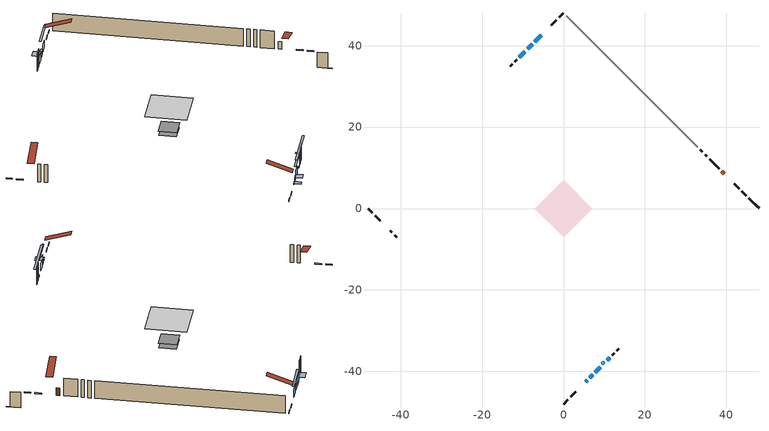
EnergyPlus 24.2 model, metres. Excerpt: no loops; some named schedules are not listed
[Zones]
conditioned space
 floor adiabatic (AdiabaticFloorConstruction): -7.12,0 0,7.12 7.12,0 0,-7.12 z5.49
 floor foundation (Slab1 construction): -3,0 0,3 3,0 0,-3 z-1.22
 floor foundation (Slab2 construction): -3.19,0 0,3.19 3.19,0 0,-3.19 z0
 wall outside (RimJoist1 construction): 0,-48.01 1.08,-46.93 / -48.01,0 -46.93,-1.08 / 0,48.01 -1.08,46.93 / 44.87,3.14 43.8,4.21 z3.05:3.35
 wall outside (RimJoist2 construction): 1.74,-46.27 2.95,-45.06 / -46.27,-1.74 -45.06,-2.95 / -1.74,46.27 -2.95,45.06 / 43.14,4.87 41.93,6.08 z3.05:3.35
 wall outside (AdiabaticWallConstruction 1): 39.46,8.55 38.88,9.13 z3.05:5.08
 wall outside (AdiabaticWallConstruction): 5.41,-42.6 5.77,-42.24 z3.05:3.21; -5.41,42.6 -7.05,40.96 / 7.78,-40.23 9.04,-38.97 / -9.46,38.55 -10.82,37.19 z3.05:5.08; 6.43,-41.58 7.13,-40.88 z3.05:4.04; -7.7,40.31 -8.8,39.21 z3.05:4.12; 10.75,-37.26 11.33,-36.68 z3.05:3.46
 wall outside (Wall2 construction): 11.98,-36.03 12.43,-35.58 / -42.6,-5.41 -42.15,-5.86 / -11.48,36.53 -11.93,36.08 / 35.22,12.79 34.77,13.24 z3.05:7.93
 wall outside (Wall3 construction): 13.09,-34.92 13.62,-34.39 / -41.49,-6.52 -40.96,-7.05 / -12.59,35.42 -13.11,34.89 / 34.11,13.9 33.58,14.43 z3.05:7.93
 wall foundation (FoundationWall1 construction): 45.53,2.48,-1.22 45.53,2.48,3.05 47.29,0.72,3.05 47.29,0.72,-1.12 48.01,0,-1.12 48.01,0,-1.22
 wall othersidecoefficients (Wall1 construction): 38.22,9.79 35.88,12.13 z3.05:7.93
 wall adiabatic (Wall4 construction): 32.92,15.09 0.66,47.35 z3.05:7.93
 window (WindowConstruction 4): 5.41,-42.6 5.77,-42.24 z3.05:3.2
 window (WindowConstruction): -5.41,42.6 -7.05,40.96 z3.05:5.08
 window (WindowConstruction 1): 6.43,-41.58 7.13,-40.88 z3.05:4.04
 window (WindowConstruction 2): -7.7,40.31 -8.8,39.21 z3.05:4.12
 window (WindowConstruction 3): 7.79,-40.22 9.04,-38.97 z3.05:5.08
 window (WindowConstruction 5): -9.46,38.55 -10.82,37.19 z3.05:5.08
 window (WindowConstruction 6): 10.75,-37.26 11.32,-36.68 z3.05:3.46
 door (Door): 39.46,8.55 38.88,9.13 z3.05:5.08
 ceiling adiabatic (AdiabaticFloorConstruction): 0,-7.12 7.12,0 0,7.12 -7.12,0 z5.49
 roof outside (Roof1 construction): 4.76,-43.25,7.93 0.39,-38.88,9.99 -0.76,-40.04,9.99 3.6,-44.4,7.93; -43.25,-4.76,7.93 -38.88,-0.39,9.99 -40.04,0.76,9.99 -44.4,-3.6,7.93; -4.76,43.25,7.93 -0.39,38.88,9.99 0.76,40.04,9.99 -3.6,44.4,7.93; 40.12,7.89,7.93 35.75,3.52,9.99 36.9,2.37,9.99 41.27,6.74,7.93
 roof outside (AdiabaticRoofConstruction): 10.1,-37.92,7.93 9.72,-37.54,8.1 9.32,-37.94,8.1 9.7,-38.31,7.93
 skylight (SkylightConstruction): 10.09,-37.92,7.93 9.72,-37.54,8.1 9.33,-37.94,8.1 9.7,-38.31,7.93
shading: 5.98,-42.03 5.2,-42.81 6.5,-44.1 7.28,-43.32 z3.5; -8.91,39.1 -3.55,44.46 -3.84,44.75 -9.2,39.39 z7.72; 7.34,-40.67 6.22,-41.79 7.51,-43.09 8.63,-41.96 z4.34; -8.94,39.07 -7.56,40.45 -7.85,40.74 -9.23,39.36 z4.32; 10.91,-37.1 5.92,-42.09 6.21,-42.38 11.2,-37.39 z7.72; -10.93,37.08 -9.35,38.66 -10.64,39.95 -12.22,38.38 z5.23; 14.92,-33.09 7.16,-40.85 7.45,-41.14 15.21,-33.38 z8.54
[Building]
Building 1: Terrain=Suburbs
[Site:Location]
London AP_ON: Latitude {deg}=43.03; Longitude {deg}=-81.15; Time Zone {hr}=-5; Elevation {m}=278; Keep Site Location Information=Yes
[Site:GroundTemperature:Shallow]
3.98693, 1.93205, 1.76749, 2.74264, 6.6573, 10.5537, 13.9317, 16.0716, 16.2534, 14.513, 11.2211, 7.44421
[Site:WaterMainsTemperature]
Calculation Method=Schedule; Temperature Schedule=mains temperature schedule
[Material] Roughness=Rough; Thermal Absorptance=0.9
Name | Thickness {m} | Conductivity {W/m-K} | Density {kg/m3} | Specific Heat {J/kg-K} | Solar Absorptance | Visible Absorptance
asphalt or fiberglass shingles | 0.00635 | 0.162714 | 1121.4 | 1465.45 | 0.4 | 0.4
asphalt or fiberglass shingles 1 | 0.00635 | 0.162714 | 1121.4 | 1465.45 | 0.7 | 0.7
concrete 4.0 in. | 0.1016 | 1.803125 | 2242.8 | 837.4 | 0.7 | 0.7
concrete 8.0 in. | 0.2032 | 1.803125 | 2242.8 | 837.4 | 0.7 | 0.7
door material | 0.04445 | 0.053851 | 512.64 | 1214.23 | 0.7 | 0.7
exterior vertical ins | 0.0196817 | 0.029427 | 32.04 | 1214.23 | 0.7 | 0.7
floor covering | 0.0127 | 0.0433444 | 54.468 | 1339.84 | 0.6 | 0.6
floor rigid ins; roof rigid ins 1; wall rigid ins | 0.512978 | 0.029427 | 32.04 | 1214.23 | 0.7 | 0.7
floor stud and cavity | 0.1397 | 1.75129 | 37.0049 | 1207.88 | 0.7 | 0.7
furniture material conditioned space 1 | 0.1524 | 0.115458 | 640.8 | 1214.23 | 0.6 | 0.6
gypsum board | 0.0127 | 0.160291 | 801 | 837.4 | 0.6 | 0.6
gypsum board 1 | 0.0127 | 0.160291 | 801 | 837.4 | 0.7 | 0.7
osb sheathing 0.5 in. | 0.0127 | 0.115458 | 512.64 | 1214.23 | 0.4 | 0.4
osb sheathing 0.5 in. 1 | 0.0127 | 0.115458 | 512.64 | 1214.23 | 0.7 | 0.7
osb sheathing 0.75 in. | 0.01905 | 0.115458 | 512.64 | 1214.23 | 0.7 | 0.7
osb sheathing 2.0 in. | 0.0508 | 0.115458 | 512.64 | 1214.23 | 0.7 | 0.7
rim joist rigid ins; roof rigid ins | 0.051816 | 0.029427 | 32.04 | 1214.23 | 0.7 | 0.7
rim joist stud and cavity | 0.0508 | 0.0298475 | 125.044 | 1163.47 | 0.6 | 0.6
rim joist stud and cavity 1 | 0.0508 | 0.325695 | 125.044 | 1163.47 | 0.6 | 0.6
roof stud and cavity | 0.2032 | 0.170765 | 78.34581 | 1123.46 | 0.7 | 0.7
roof stud and cavity 1 | 0.18415 | 1.78685 | 37.0049 | 1207.88 | 0.6 | 0.6
wall stud and cavity | 0.1397 | 0.0993538 | 139.0536 | 1170.24 | 0.7 | 0.7
wall stud and cavity 1 | 0.1397 | 0.0861437 | 139.0536 | 1170.24 | 0.7 | 0.7
wall stud and cavity 2 | 0.1397 | 0.100556 | 139.0536 | 1170.24 | 0.7 | 0.7
wall stud and cavity 3 | 0.1397 | 0.078278 | 139.0536 | 1170.24 | 0.7 | 0.7
wall stud and cavity 4 | 0.0889 | 0.380278 | 52.3479 | 1209.89 | 0.7 | 0.7
wall stud and cavity 5 | 0.0889 | 0.391764 | 83.0341 | 1211.67 | 0.7 | 0.7
wood siding | 0.0254 | 0.102417 | 544.68 | 1172.36 | 0.4 | 0.4
wood siding 1; wood siding 2; wood siding 3 | 0.0254 | 0.102417 | 544.68 | 1172.36 | 0.7 | 0.7
[WindowMaterial:SimpleGlazingSystem]
Name | U-Factor {W/m2-K} | Solar Heat Gain Coefficient
SkylightMaterial | 2.18029 | 0.5257
WindowMaterial | 2.95937 | 0.61
WindowMaterial 1 | 2.45914 | 0.49
WindowMaterial 2 | 2.32741 | 0.54
WindowMaterial 3 | 2.97754 | 0.59
WindowMaterial 4 | 3.03943 | 0.32
WindowMaterial 5 | 2.97357 | 0.6
WindowMaterial 6 | 4.50038 | 0.48
[Construction]
AdiabaticFloorConstruction: floor stud and cavity, floor rigid ins, osb sheathing 0.75 in., floor covering
AdiabaticRoofConstruction: asphalt or fiberglass shingles 1, roof rigid ins 1, osb sheathing 0.75 in., roof stud and cavity 1
AdiabaticWallConstruction: wood siding 2, wall rigid ins, wall stud and cavity 4, gypsum board
AdiabaticWallConstruction 1: wood siding 3, wall rigid ins, wall stud and cavity 4, gypsum board
Door: door material
FoundationWall1 construction: concrete 8.0 in., gypsum board 1
furniture construction conditioned space 1: furniture material conditioned space 1
PartitionWallConstruction: gypsum board, wall stud and cavity 5, gypsum board
RimJoist1 construction: wood siding 1, osb sheathing 2.0 in., rim joist stud and cavity
RimJoist2 construction: wood siding 1, rim joist rigid ins, osb sheathing 2.0 in., rim joist stud and cavity 1
Roof1 construction: asphalt or fiberglass shingles, roof rigid ins, osb sheathing 0.75 in., roof stud and cavity, gypsum board
SkylightConstruction: SkylightMaterial
Slab1 construction; Slab2 construction: concrete 4.0 in.
Wall1 construction: osb sheathing 0.5 in., wall stud and cavity, gypsum board
Wall2 construction: wood siding, osb sheathing 0.5 in. 1, wall stud and cavity 1, gypsum board
Wall3 construction: wood siding, osb sheathing 0.5 in. 1, wall stud and cavity 2, gypsum board
Wall4 construction: osb sheathing 0.5 in., wall stud and cavity 3, gypsum board
WindowConstruction: WindowMaterial
WindowConstruction 1: WindowMaterial 1
WindowConstruction 2: WindowMaterial 2
WindowConstruction 3: WindowMaterial 3
WindowConstruction 4: WindowMaterial 4
WindowConstruction 5: WindowMaterial 5
WindowConstruction 6: WindowMaterial 6
[Zone]
conditioned space: Multiplier=1; Volume {m3}=266.4; Part of Total Floor Area=Yes
[Space]
conditioned space 1: Zone=conditioned space; Volume {m3}=266.4
[SurfaceProperty:ExposedFoundationPerimeter] Exposed Perimeter Calculation Method=TotalExposedPerimeter
Name | Total Exposed Perimeter {m}
Slab1 | 3.50499
Slab2 | 5.63901
[SurfaceProperty:OtherSideCoefficients]
other non-freezing space: Combined Convective/Radiative Film Coefficient {W/m2-K}=8.35; Constant Temperature Coefficient=1; External Dry-Bulb Temperature Coefficient=0; Ground Temperature Coefficient=0; Wind Speed Coefficient=0; Zone Air Temperature Coefficient=0; Constant Temperature Schedule=other non-freezing space; Previous Other Side Temperature Coefficient=0
[InternalMass] Zone or ZoneList=conditioned space; Space or SpaceList=conditioned space 1
Name | Construction | Surface Area {m2}
furniture mass conditioned space 1 | furniture construction conditioned space 1 | 55.8575
partition wall mass | PartitionWallConstruction | 139.644
[Lights]
interior lighting: Zone or ZoneList or Space or SpaceList=conditioned space 1; Schedule=interior lighting schedule; Design Level Calculation Method=LightingLevel; Lighting Level {W}=343.2; Return Air Fraction=0; Fraction Radiant=0.6; Fraction Visible=0.2; Fraction Replaceable=1
[People]
occupants: Zone or ZoneList or Space or SpaceList=conditioned space 1; Number of People Schedule=occupants schedule; Number of People Calculation Method=People; Number of People=3; Fraction Radiant=0.314171; Sensible Heat Fraction=0.56303; Activity Level Schedule=occupants activity schedule; Carbon Dioxide Generation Rate {m3/s-W}=0; Enable ASHRAE 55 Comfort Warnings=No; Mean Radiant Temperature Calculation Type=EnclosureAveraged
[ElectricEquipment] Zone or ZoneList or Space or SpaceList=conditioned space 1; Design Level Calculation Method=EquipmentLevel
Name | Schedule | Design Level {W} | Fraction Latent | Fraction Radiant | Fraction Lost
clothes dryer | clothes dryer schedule | 140.772 | 0.015 | 0.081 | 0.85
clothes washer | clothes washer schedule | 32.1985 | 0.03 | 0.162 | 0.7
cooking range | cooking range schedule | 208.969 | 0.08 | 0.432 | 0.2
dishwasher | dishwasher schedule | 66.8632 | 0.3 | 0.18 | 0.4
fridge | fridge schedule | 72.9452 | 0 | 0.6 | 0
mech vent bath fan 0 | mech vent bath fan 0 schedule | 50.2 | 0 | 0 | 1
mech vent bath fan 1 | mech vent bath fan 1 schedule | 50.2 | 0 | 0 | 1
mech vent house fan | mech vent house fan schedule | 0 | 0 | 0 | 1
mech vent house fan cfis | mech vent house fan cfis schedule | 0 | 0 | 0 | 0
misc plug loads | misc plug loads schedule | 494.7 | 0.045 | 0.513 | 0.1
whole house fan | Always On Discrete | 0 | 0 | 0 | 1
[OtherEquipment] Zone or ZoneList or Space or SpaceList=conditioned space 1; Design Level Calculation Method=EquipmentLevel
Name | Fuel Type | Schedule | Design Level {W} | Fraction Latent | Fraction Radiant | Fraction Lost
clothes dryer 1 | Electricity | clothes dryer schedule | 0 | 0.015 | 0.081 | 0.85
cooking range 1 | Electricity | cooking range schedule | 0 | 0.08 | 0.432 | 0.2
general water use latent | None | general water use schedule | 59.3978 | 1 | 0 | 0
general water use sensible | None | general water use schedule | -58.539 | 0 | 0.6 | 0
mech vent house fan latent load | None | Always On Discrete | 0 | 1 | 0 | 0
mech vent house fan sensible load | None | Always On Discrete | 0 | 0 | 0 | 0
water heater energy adjustment1 | Electricity | Always On Discrete | 0.01 | 0 | 0 | 1
[ZoneInfiltration:DesignFlowRate] Zone or ZoneList or Space or SpaceList=conditioned space 1; Schedule=Always On Discrete; Design Flow Rate Calculation Method=Flow/Zone; Design Flow Rate {m3/s}=0
infil flow; natural vent flow; whole house fan flow
[Foundation:Kiva] Initial Indoor Air Temperature {C}=18; Wall Depth Below Slab {m}=0.2032
Name | Wall Height Above Grade {m} | Custom Block Material Name 1 | Custom Block Depth 1 {m} | Custom Block X Position 1 {m} | Custom Block Z Position 1 {m}
Foundation Kiva 1 | 3.05001 | exterior vertical ins | 4.27 | 0.2159 | 0
Foundation Kiva 2 | 0.1016
[Foundation:Kiva:Settings]
Soil Conductivity {W/m-K}=0.849921; Soil Density {kg/m3}=1842.3; Soil Specific Heat {J/kg-K}=418.7; Ground Solar Absorptivity=0.9; Ground Thermal Absorptivity=0.9; Ground Surface Roughness {m}=0.03; Far-Field Width {m}=40; Deep-Ground Boundary Condition=ZeroFlux; Deep-Ground Depth {m}=40; Minimum Cell Dimension {m}=0.2; Maximum Cell Growth Coefficient=3; Simulation Timestep=Timestep
[Exterior:Lights]
exterior lighting: Schedule=exterior lighting schedule; Design Level {W}=75.6
[Schedule:Constant]
Name | Hourly Value
other non-freezing space; fridge schedule | 0
occupants activity schedule | 117.228
mech vent house fan schedule; mech vent house fan cfis schedule; Always On Discrete | 1
[Schedule:Week:Daily]
interior lighting schedule Week Rule - Jan1-Jan27: interior lighting schedule day, interior lighting schedule day, interior lighting schedule day, interior lighting schedule day, interior lighting schedule day, interior lighting schedule day, interior lighting schedule day, interior lighting schedule default day, interior lighting schedule default day, interior lighting schedule default day, interior lighting schedule default day, interior lighting schedule default day
interior lighting schedule Week Rule - Jan28-Feb3: interior lighting schedule day, interior lighting schedule day, interior lighting schedule day, interior lighting schedule day, interior lighting schedule day 1, interior lighting schedule day 1, interior lighting schedule day 1, interior lighting schedule default day, interior lighting schedule default day, interior lighting schedule default day, interior lighting schedule default day, interior lighting schedule default day
interior lighting schedule Week Rule - Feb4-Feb24: interior lighting schedule day 1, interior lighting schedule day 1, interior lighting schedule day 1, interior lighting schedule day 1, interior lighting schedule day 1, interior lighting schedule day 1, interior lighting schedule day 1, interior lighting schedule default day, interior lighting schedule default day, interior lighting schedule default day, interior lighting schedule default day, interior lighting schedule default day
interior lighting schedule Week Rule - Feb25-Mar3: interior lighting schedule day 1, interior lighting schedule day 1, interior lighting schedule day 1, interior lighting schedule day 1, interior lighting schedule day 2, interior lighting schedule day 2, interior lighting schedule day 2, interior lighting schedule default day, interior lighting schedule default day, interior lighting schedule default day, interior lighting schedule default day, interior lighting schedule default day
interior lighting schedule Week Rule - Mar4-Mar31: interior lighting schedule day 2, interior lighting schedule day 2, interior lighting schedule day 2, interior lighting schedule day 2, interior lighting schedule day 2, interior lighting schedule day 2, interior lighting schedule day 2, interior lighting schedule default day, interior lighting schedule default day, interior lighting schedule default day, interior lighting schedule default day, interior lighting schedule default day
interior lighting schedule Week Rule - Apr1-Apr28: interior lighting schedule day 3, interior lighting schedule day 3, interior lighting schedule day 3, interior lighting schedule day 3, interior lighting schedule day 3, interior lighting schedule day 3, interior lighting schedule day 3, interior lighting schedule default day, interior lighting schedule default day, interior lighting schedule default day, interior lighting schedule default day, interior lighting schedule default day
interior lighting schedule Week Rule - Apr29-May5: interior lighting schedule day 3, interior lighting schedule day 3, interior lighting schedule day 4, interior lighting schedule day 4, interior lighting schedule day 4, interior lighting schedule day 4, interior lighting schedule day 4, interior lighting schedule default day, interior lighting schedule default day, interior lighting schedule default day, interior lighting schedule default day, interior lighting schedule default day
interior lighting schedule Week Rule - May6-May26: interior lighting schedule day 4, interior lighting schedule day 4, interior lighting schedule day 4, interior lighting schedule day 4, interior lighting schedule day 4, interior lighting schedule day 4, interior lighting schedule day 4, interior lighting schedule default day, interior lighting schedule default day, interior lighting schedule default day, interior lighting schedule default day, interior lighting schedule default day
interior lighting schedule Week Rule - May27-Jun2: interior lighting schedule day 4, interior lighting schedule day 4, interior lighting schedule day 4, interior lighting schedule day 4, interior lighting schedule day 4, interior lighting schedule day 5, interior lighting schedule day 5, interior lighting schedule default day, interior lighting schedule default day, interior lighting schedule default day, interior lighting schedule default day, interior lighting schedule default day
interior lighting schedule Week Rule - Jun3-Jun30: interior lighting schedule day 5, interior lighting schedule day 5, interior lighting schedule day 5, interior lighting schedule day 5, interior lighting schedule day 5, interior lighting schedule day 5, interior lighting schedule day 5, interior lighting schedule default day, interior lighting schedule default day, interior lighting schedule default day, interior lighting schedule default day, interior lighting schedule default day
interior lighting schedule Week Rule - Jul1-Jul28: interior lighting schedule day 6, interior lighting schedule day 6, interior lighting schedule day 6, interior lighting schedule day 6, interior lighting schedule day 6, interior lighting schedule day 6, interior lighting schedule day 6, interior lighting schedule default day, interior lighting schedule default day, interior lighting schedule default day, interior lighting schedule default day, interior lighting schedule default day
interior lighting schedule Week Rule - Jul29-Aug4: interior lighting schedule day 6, interior lighting schedule day 6, interior lighting schedule day 6, interior lighting schedule day 7, interior lighting schedule day 7, interior lighting schedule day 7, interior lighting schedule day 7, interior lighting schedule default day, interior lighting schedule default day, interior lighting schedule default day, interior lighting schedule default day, interior lighting schedule default day
interior lighting schedule Week Rule - Aug5-Aug25: interior lighting schedule day 7, interior lighting schedule day 7, interior lighting schedule day 7, interior lighting schedule day 7, interior lighting schedule day 7, interior lighting schedule day 7, interior lighting schedule day 7, interior lighting schedule default day, interior lighting schedule default day, interior lighting schedule default day, interior lighting schedule default day, interior lighting schedule default day
interior lighting schedule Week Rule - Aug26-Sep1: interior lighting schedule day 7, interior lighting schedule day 7, interior lighting schedule day 7, interior lighting schedule day 7, interior lighting schedule day 7, interior lighting schedule day 7, interior lighting schedule day 8, interior lighting schedule default day, interior lighting schedule default day, interior lighting schedule default day, interior lighting schedule default day, interior lighting schedule default day
interior lighting schedule Week Rule - Sep2-Sep29: interior lighting schedule day 8, interior lighting schedule day 8, interior lighting schedule day 8, interior lighting schedule day 8, interior lighting schedule day 8, interior lighting schedule day 8, interior lighting schedule day 8, interior lighting schedule default day, interior lighting schedule default day, interior lighting schedule default day, interior lighting schedule default day, interior lighting schedule default day
interior lighting schedule Week Rule - Sep30-Oct6: interior lighting schedule day 8, interior lighting schedule day 9, interior lighting schedule day 9, interior lighting schedule day 9, interior lighting schedule day 9, interior lighting schedule day 9, interior lighting schedule day 9, interior lighting schedule default day, interior lighting schedule default day, interior lighting schedule default day, interior lighting schedule default day, interior lighting schedule default day
interior lighting schedule Week Rule - Oct7-Oct27: interior lighting schedule day 9, interior lighting schedule day 9, interior lighting schedule day 9, interior lighting schedule day 9, interior lighting schedule day 9, interior lighting schedule day 9, interior lighting schedule day 9, interior lighting schedule default day, interior lighting schedule default day, interior lighting schedule default day, interior lighting schedule default day, interior lighting schedule default day
interior lighting schedule Week Rule - Oct28-Nov3: interior lighting schedule day 9, interior lighting schedule day 9, interior lighting schedule day 9, interior lighting schedule day 9, interior lighting schedule day 10, interior lighting schedule day 10, interior lighting schedule day 10, interior lighting schedule default day, interior lighting schedule default day, interior lighting schedule default day, interior lighting schedule default day, interior lighting schedule default day
interior lighting schedule Week Rule - Nov4-Nov24: interior lighting schedule day 10, interior lighting schedule day 10, interior lighting schedule day 10, interior lighting schedule day 10, interior lighting schedule day 10, interior lighting schedule day 10, interior lighting schedule day 10, interior lighting schedule default day, interior lighting schedule default day, interior lighting schedule default day, interior lighting schedule default day, interior lighting schedule default day
interior lighting schedule Week Rule - Nov25-Dec1: interior lighting schedule day 10, interior lighting schedule day 10, interior lighting schedule day 10, interior lighting schedule day 10, interior lighting schedule day 10, interior lighting schedule day 10, interior lighting schedule day 11, interior lighting schedule default day, interior lighting schedule default day, interior lighting schedule default day, interior lighting schedule default day, interior lighting schedule default day
interior lighting schedule Week Rule - Dec2-Dec31: interior lighting schedule day 11, interior lighting schedule day 11, interior lighting schedule day 11, interior lighting schedule day 11, interior lighting schedule day 11, interior lighting schedule day 11, interior lighting schedule day 11, interior lighting schedule default day, interior lighting schedule default day, interior lighting schedule default day, interior lighting schedule default day, interior lighting schedule default day
occupants schedule Week Rule - Jan1-Dec31: occupants schedule day, occupants schedule day, occupants schedule day, occupants schedule day, occupants schedule day, occupants schedule day, occupants schedule day, occupants schedule default day, occupants schedule default day, occupants schedule default day, occupants schedule default day, occupants schedule default day
clothes dryer schedule Week Rule - Jan1-Dec31: clothes dryer schedule day, clothes dryer schedule day, clothes dryer schedule day, clothes dryer schedule day, clothes dryer schedule day, clothes dryer schedule day, clothes dryer schedule day, clothes dryer schedule default day, clothes dryer schedule default day, clothes dryer schedule default day, clothes dryer schedule default day, clothes dryer schedule default day
clothes washer schedule Week Rule - Jan1-Dec31: clothes washer schedule day, clothes washer schedule day, clothes washer schedule day, clothes washer schedule day, clothes washer schedule day, clothes washer schedule day, clothes washer schedule day, clothes washer schedule default day, clothes washer schedule default day, clothes washer schedule default day, clothes washer schedule default day, clothes washer schedule default day
cooking range schedule Week Rule - Jan1-Dec31: cooking range schedule day, cooking range schedule day, cooking range schedule day, cooking range schedule day, cooking range schedule day, cooking range schedule day, cooking range schedule day, cooking range schedule default day, cooking range schedule default day, cooking range schedule default day, cooking range schedule default day, cooking range schedule default day
dishwasher schedule Week Rule - Jan1-Dec31: dishwasher schedule day, dishwasher schedule day, dishwasher schedule day, dishwasher schedule day, dishwasher schedule day, dishwasher schedule day, dishwasher schedule day, dishwasher schedule default day, dishwasher schedule default day, dishwasher schedule default day, dishwasher schedule default day, dishwasher schedule default day
mech vent bath fan 0 schedule Week Rule - Jan1-Dec31: mech vent bath fan 0 schedule day, mech vent bath fan 0 schedule day, mech vent bath fan 0 schedule day, mech vent bath fan 0 schedule day, mech vent bath fan 0 schedule day, mech vent bath fan 0 schedule day, mech vent bath fan 0 schedule day, mech vent bath fan 0 schedule default day, mech vent bath fan 0 schedule default day, mech vent bath fan 0 schedule default day, mech vent bath fan 0 schedule default day, mech vent bath fan 0 schedule default day
mech vent bath fan 1 schedule Week Rule - Jan1-Dec31: mech vent bath fan 1 schedule day, mech vent bath fan 1 schedule day, mech vent bath fan 1 schedule day, mech vent bath fan 1 schedule day, mech vent bath fan 1 schedule day, mech vent bath fan 1 schedule day, mech vent bath fan 1 schedule day, mech vent bath fan 1 schedule default day, mech vent bath fan 1 schedule default day, mech vent bath fan 1 schedule default day, mech vent bath fan 1 schedule default day, mech vent bath fan 1 schedule default day
misc plug loads schedule Week Rule - Jan1-Dec31: misc plug loads schedule day, misc plug loads schedule day, misc plug loads schedule day, misc plug loads schedule day, misc plug loads schedule day, misc plug loads schedule day, misc plug loads schedule day, misc plug loads schedule default day, misc plug loads schedule default day, misc plug loads schedule default day, misc plug loads schedule default day, misc plug loads schedule default day
general water use schedule Week Rule - Jan1-Dec31: general water use schedule day, general water use schedule day, general water use schedule day, general water use schedule day, general water use schedule day, general water use schedule day, general water use schedule day, general water use schedule default day, general water use schedule default day, general water use schedule default day, general water use schedule default day, general water use schedule default day
exterior lighting schedule Week Rule - Jan1-Jan27: exterior lighting schedule day, exterior lighting schedule day, exterior lighting schedule day, exterior lighting schedule day, exterior lighting schedule day, exterior lighting schedule day, exterior lighting schedule day, exterior lighting schedule default day, exterior lighting schedule default day, exterior lighting schedule default day, exterior lighting schedule default day, exterior lighting schedule default day
exterior lighting schedule Week Rule - Jan28-Feb3: exterior lighting schedule day, exterior lighting schedule day, exterior lighting schedule day, exterior lighting schedule day, exterior lighting schedule day 1, exterior lighting schedule day 1, exterior lighting schedule day 1, exterior lighting schedule default day, exterior lighting schedule default day, exterior lighting schedule default day, exterior lighting schedule default day, exterior lighting schedule default day
exterior lighting schedule Week Rule - Feb4-Feb24: exterior lighting schedule day 1, exterior lighting schedule day 1, exterior lighting schedule day 1, exterior lighting schedule day 1, exterior lighting schedule day 1, exterior lighting schedule day 1, exterior lighting schedule day 1, exterior lighting schedule default day, exterior lighting schedule default day, exterior lighting schedule default day, exterior lighting schedule default day, exterior lighting schedule default day
exterior lighting schedule Week Rule - Feb25-Mar3: exterior lighting schedule day 1, exterior lighting schedule day 1, exterior lighting schedule day 1, exterior lighting schedule day 1, exterior lighting schedule day 2, exterior lighting schedule day 2, exterior lighting schedule day 2, exterior lighting schedule default day, exterior lighting schedule default day, exterior lighting schedule default day, exterior lighting schedule default day, exterior lighting schedule default day
exterior lighting schedule Week Rule - Mar4-Mar31: exterior lighting schedule day 2, exterior lighting schedule day 2, exterior lighting schedule day 2, exterior lighting schedule day 2, exterior lighting schedule day 2, exterior lighting schedule day 2, exterior lighting schedule day 2, exterior lighting schedule default day, exterior lighting schedule default day, exterior lighting schedule default day, exterior lighting schedule default day, exterior lighting schedule default day
exterior lighting schedule Week Rule - Apr1-Apr28: exterior lighting schedule day 3, exterior lighting schedule day 3, exterior lighting schedule day 3, exterior lighting schedule day 3, exterior lighting schedule day 3, exterior lighting schedule day 3, exterior lighting schedule day 3, exterior lighting schedule default day, exterior lighting schedule default day, exterior lighting schedule default day, exterior lighting schedule default day, exterior lighting schedule default day
exterior lighting schedule Week Rule - Apr29-May5: exterior lighting schedule day 3, exterior lighting schedule day 3, exterior lighting schedule day 4, exterior lighting schedule day 4, exterior lighting schedule day 4, exterior lighting schedule day 4, exterior lighting schedule day 4, exterior lighting schedule default day, exterior lighting schedule default day, exterior lighting schedule default day, exterior lighting schedule default day, exterior lighting schedule default day
exterior lighting schedule Week Rule - May6-May26: exterior lighting schedule day 4, exterior lighting schedule day 4, exterior lighting schedule day 4, exterior lighting schedule day 4, exterior lighting schedule day 4, exterior lighting schedule day 4, exterior lighting schedule day 4, exterior lighting schedule default day, exterior lighting schedule default day, exterior lighting schedule default day, exterior lighting schedule default day, exterior lighting schedule default day
exterior lighting schedule Week Rule - May27-Jun2: exterior lighting schedule day 4, exterior lighting schedule day 4, exterior lighting schedule day 4, exterior lighting schedule day 4, exterior lighting schedule day 4, exterior lighting schedule day 5, exterior lighting schedule day 5, exterior lighting schedule default day, exterior lighting schedule default day, exterior lighting schedule default day, exterior lighting schedule default day, exterior lighting schedule default day
exterior lighting schedule Week Rule - Jun3-Jun30: exterior lighting schedule day 5, exterior lighting schedule day 5, exterior lighting schedule day 5, exterior lighting schedule day 5, exterior lighting schedule day 5, exterior lighting schedule day 5, exterior lighting schedule day 5, exterior lighting schedule default day, exterior lighting schedule default day, exterior lighting schedule default day, exterior lighting schedule default day, exterior lighting schedule default day
exterior lighting schedule Week Rule - Jul1-Jul28: exterior lighting schedule day 6, exterior lighting schedule day 6, exterior lighting schedule day 6, exterior lighting schedule day 6, exterior lighting schedule day 6, exterior lighting schedule day 6, exterior lighting schedule day 6, exterior lighting schedule default day, exterior lighting schedule default day, exterior lighting schedule default day, exterior lighting schedule default day, exterior lighting schedule default day
exterior lighting schedule Week Rule - Jul29-Aug4: exterior lighting schedule day 6, exterior lighting schedule day 6, exterior lighting schedule day 6, exterior lighting schedule day 7, exterior lighting schedule day 7, exterior lighting schedule day 7, exterior lighting schedule day 7, exterior lighting schedule default day, exterior lighting schedule default day, exterior lighting schedule default day, exterior lighting schedule default day, exterior lighting schedule default day
exterior lighting schedule Week Rule - Aug5-Aug25: exterior lighting schedule day 7, exterior lighting schedule day 7, exterior lighting schedule day 7, exterior lighting schedule day 7, exterior lighting schedule day 7, exterior lighting schedule day 7, exterior lighting schedule day 7, exterior lighting schedule default day, exterior lighting schedule default day, exterior lighting schedule default day, exterior lighting schedule default day, exterior lighting schedule default day
exterior lighting schedule Week Rule - Aug26-Sep1: exterior lighting schedule day 7, exterior lighting schedule day 7, exterior lighting schedule day 7, exterior lighting schedule day 7, exterior lighting schedule day 7, exterior lighting schedule day 7, exterior lighting schedule day 8, exterior lighting schedule default day, exterior lighting schedule default day, exterior lighting schedule default day, exterior lighting schedule default day, exterior lighting schedule default day
exterior lighting schedule Week Rule - Sep2-Sep29: exterior lighting schedule day 8, exterior lighting schedule day 8, exterior lighting schedule day 8, exterior lighting schedule day 8, exterior lighting schedule day 8, exterior lighting schedule day 8, exterior lighting schedule day 8, exterior lighting schedule default day, exterior lighting schedule default day, exterior lighting schedule default day, exterior lighting schedule default day, exterior lighting schedule default day
exterior lighting schedule Week Rule - Sep30-Oct6: exterior lighting schedule day 8, exterior lighting schedule day 9, exterior lighting schedule day 9, exterior lighting schedule day 9, exterior lighting schedule day 9, exterior lighting schedule day 9, exterior lighting schedule day 9, exterior lighting schedule default day, exterior lighting schedule default day, exterior lighting schedule default day, exterior lighting schedule default day, exterior lighting schedule default day
exterior lighting schedule Week Rule - Oct7-Oct27: exterior lighting schedule day 9, exterior lighting schedule day 9, exterior lighting schedule day 9, exterior lighting schedule day 9, exterior lighting schedule day 9, exterior lighting schedule day 9, exterior lighting schedule day 9, exterior lighting schedule default day, exterior lighting schedule default day, exterior lighting schedule default day, exterior lighting schedule default day, exterior lighting schedule default day
exterior lighting schedule Week Rule - Oct28-Nov3: exterior lighting schedule day 9, exterior lighting schedule day 9, exterior lighting schedule day 9, exterior lighting schedule day 9, exterior lighting schedule day 10, exterior lighting schedule day 10, exterior lighting schedule day 10, exterior lighting schedule default day, exterior lighting schedule default day, exterior lighting schedule default day, exterior lighting schedule default day, exterior lighting schedule default day
exterior lighting schedule Week Rule - Nov4-Nov24: exterior lighting schedule day 10, exterior lighting schedule day 10, exterior lighting schedule day 10, exterior lighting schedule day 10, exterior lighting schedule day 10, exterior lighting schedule day 10, exterior lighting schedule day 10, exterior lighting schedule default day, exterior lighting schedule default day, exterior lighting schedule default day, exterior lighting schedule default day, exterior lighting schedule default day
exterior lighting schedule Week Rule - Nov25-Dec1: exterior lighting schedule day 10, exterior lighting schedule day 10, exterior lighting schedule day 10, exterior lighting schedule day 10, exterior lighting schedule day 10, exterior lighting schedule day 10, exterior lighting schedule day 11, exterior lighting schedule default day, exterior lighting schedule default day, exterior lighting schedule default day, exterior lighting schedule default day, exterior lighting schedule default day
[Schedule:Year]
interior lighting schedule: interior lighting schedule Week Rule - Jan1-Jan27, 1, 1, 1, 27, interior lighting schedule Week Rule - Jan28-Feb3, 1, 28, 2, 3, interior lighting schedule Week Rule - Feb4-Feb24, 2, 4, 2, 24, interior lighting schedule Week Rule - Feb25-Mar3, 2, 25, 3, 3, interior lighting schedule Week Rule - Mar4-Mar31, 3, 4, 3, 31, interior lighting schedule Week Rule - Apr1-Apr28, 4, 1, 4, 28, interior lighting schedule Week Rule - Apr29-May5, 4, 29, 5, 5, interior lighting schedule Week Rule - May6-May26, 5, 6, 5, 26, interior lighting schedule Week Rule - May27-Jun2, 5, 27, 6, 2, interior lighting schedule Week Rule - Jun3-Jun30, 6, 3, 6, 30, interior lighting schedule Week Rule - Jul1-Jul28, 7, 1, 7, 28, interior lighting schedule Week Rule - Jul29-Aug4, 7, 29, 8, 4, interior lighting schedule Week Rule - Aug5-Aug25, 8, 5, 8, 25, interior lighting schedule Week Rule - Aug26-Sep1, 8, 26, 9, 1, interior lighting schedule Week Rule - Sep2-Sep29, 9, 2, 9, 29, interior lighting schedule Week Rule - Sep30-Oct6, 9, 30, 10, 6, interior lighting schedule Week Rule - Oct7-Oct27, 10, 7, 10, 27, interior lighting schedule Week Rule - Oct28-Nov3, 10, 28, 11, 3, interior lighting schedule Week Rule - Nov4-Nov24, 11, 4, 11, 24, interior lighting schedule Week Rule - Nov25-Dec1, 11, 25, 12, 1, interior lighting schedule Week Rule - Dec2-Dec31, 12, 2, 12, 31
occupants schedule: occupants schedule Week Rule - Jan1-Dec31, 1, 1, 12, 31
clothes dryer schedule: clothes dryer schedule Week Rule - Jan1-Dec31, 1, 1, 12, 31
clothes washer schedule: clothes washer schedule Week Rule - Jan1-Dec31, 1, 1, 12, 31
cooking range schedule: cooking range schedule Week Rule - Jan1-Dec31, 1, 1, 12, 31
dishwasher schedule: dishwasher schedule Week Rule - Jan1-Dec31, 1, 1, 12, 31
mech vent bath fan 0 schedule: mech vent bath fan 0 schedule Week Rule - Jan1-Dec31, 1, 1, 12, 31
mech vent bath fan 1 schedule: mech vent bath fan 1 schedule Week Rule - Jan1-Dec31, 1, 1, 12, 31
misc plug loads schedule: misc plug loads schedule Week Rule - Jan1-Dec31, 1, 1, 12, 31
general water use schedule: general water use schedule Week Rule - Jan1-Dec31, 1, 1, 12, 31
exterior lighting schedule: exterior lighting schedule Week Rule - Jan1-Jan27, 1, 1, 1, 27, exterior lighting schedule Week Rule - Jan28-Feb3, 1, 28, 2, 3, exterior lighting schedule Week Rule - Feb4-Feb24, 2, 4, 2, 24, exterior lighting schedule Week Rule - Feb25-Mar3, 2, 25, 3, 3, exterior lighting schedule Week Rule - Mar4-Mar31, 3, 4, 3, 31, exterior lighting schedule Week Rule - Apr1-Apr28, 4, 1, 4, 28, exterior lighting schedule Week Rule - Apr29-May5, 4, 29, 5, 5, exterior lighting schedule Week Rule - May6-May26, 5, 6, 5, 26, exterior lighting schedule Week Rule - May27-Jun2, 5, 27, 6, 2, exterior lighting schedule Week Rule - Jun3-Jun30, 6, 3, 6, 30, exterior lighting schedule Week Rule - Jul1-Jul28, 7, 1, 7, 28, exterior lighting schedule Week Rule - Jul29-Aug4, 7, 29, 8, 4, exterior lighting schedule Week Rule - Aug5-Aug25, 8, 5, 8, 25, exterior lighting schedule Week Rule - Aug26-Sep1, 8, 26, 9, 1, exterior lighting schedule Week Rule - Sep2-Sep29, 9, 2, 9, 29, exterior lighting schedule Week Rule - Sep30-Oct6, 9, 30, 10, 6, exterior lighting schedule Week Rule - Oct7-Oct27, 10, 7, 10, 27, exterior lighting schedule Week Rule - Oct28-Nov3, 10, 28, 11, 3, exterior lighting schedule Week Rule - Nov4-Nov24, 11, 4, 11, 24, exterior lighting schedule Week Rule - Nov25-Dec1, 11, 25, 12, 1, exterior lighting schedule Week Rule - Dec2-Dec31, 12, 2, 12, 31
[Schedule:Compact]
mains temperature schedule: Through: 01/01, For: AllDays, Until: 24:00, 7.96722, Through: 01/02, For: AllDays, Until: 24:00, 7.89722, Through: 01/03, For: AllDays, Until: 24:00, 7.82778, Through: 01/04, For: AllDays, Until: 24:00, 7.76, Through: 01/05, For: AllDays, Until: 24:00, 7.69333, Through: 01/06, For: AllDays, Until: 24:00, 7.62778, Through: 01/07, For: AllDays, Until: 24:00, 7.56389, Through: 01/08, For: AllDays, Until: 24:00, 7.50167, Through: 01/09, For: AllDays, Until: 24:00, 7.44056, Through: 01/10, For: AllDays, Until: 24:00, 7.38056, Through: 01/11, For: AllDays, Until: 24:00, 7.32222, Through: 01/12, For: AllDays, Until: 24:00, 7.26556, Through: 01/13, For: AllDays, Until: 24:00, 7.21, Through: 01/14, For: AllDays, Until: 24:00, 7.15556, Through: 01/15, For: AllDays, Until: 24:00, 7.10333, Through: 01/16, For: AllDays, Until: 24:00, 7.05222, Through: 01/17, For: AllDays, Until: 24:00, 7.00278, Through: 01/18, For: AllDays, Until: 24:00, 6.955, Through: 01/19, For: AllDays, Until: 24:00, 6.90833, Through: 01/20, For: AllDays, Until: 24:00, 6.86389, Through: 01/21, For: AllDays, Until: 24:00, 6.82056, Through: 01/22, For: AllDays, Until: 24:00, 6.77889, Through: 01/23, For: AllDays, Until: 24:00, 6.73889, Through: 01/24, For: AllDays, Until: 24:00, 6.7, Through: 01/25, For: AllDays, Until: 24:00, 6.66333, Through: 01/26, For: AllDays, Until: 24:00, 6.62833, Through: 01/27, For: AllDays, Until: 24:00, 6.59444, Through: 01/28, For: AllDays, Until: 24:00, 6.56278, Through: 01/29, For: AllDays, Until: 24:00, 6.53222, Through: 01/30, For: AllDays, Until: 24:00, 6.50389, Through: 01/31, For: AllDays, Until: 24:00, 6.47722, Through: 02/01, For: AllDays, Until: 24:00, 6.45167, Through: 02/02, For: AllDays, Until: 24:00, 6.42833, Through: 02/03, For: AllDays, Until: 24:00, 6.40667, Through: 02/04, For: AllDays, Until: 24:00, 6.38611, Through: 02/05, For: AllDays, Until: 24:00, 6.36778, Through: 02/06, For: AllDays, Until: 24:00, 6.35111, Through: 02/07, For: AllDays, Until: 24:00, 6.33611, Through: 02/08, For: AllDays, Until: 24:00, 6.32333, Through: 02/09, For: AllDays, Until: 24:00, 6.31167, Through: 02/10, For: AllDays, Until: 24:00, 6.30222, Through: 02/11, For: AllDays, Until: 24:00, 6.29389, Through: 02/12, For: AllDays, Until: 24:00, 6.28778, Through: 02/13, For: AllDays, Until: 24:00, 6.28333, Through: 02/14, For: AllDays, Until: 24:00, 6.28056, Through: 02/15, For: AllDays, Until: 24:00, 6.27944, Through: 02/16, For: AllDays, Until: 24:00, 6.28, Through: 02/17, For: AllDays, Until: 24:00, 6.28278, Through: 02/18, For: AllDays, Until: 24:00, 6.28722, Through: 02/19, For: AllDays, Until: 24:00, 6.29278, Through: 02/20, For: AllDays, Until: 24:00, 6.30056, Through: 02/21, For: AllDays, Until: 24:00, 6.31, Through: 02/22, For: AllDays, Until: 24:00, 6.32111, Through: 02/23, For: AllDays, Until: 24:00, 6.33444, Through: 02/24, For: AllDays, Until: 24:00, 6.34889, Through: 02/25, For: AllDays, Until: 24:00, 6.36556, Through: 02/26, For: AllDays, Until: 24:00, 6.38333, Through: 02/27, For: AllDays, Until: 24:00, 6.40333, Through: 02/28, For: AllDays, Until: 24:00, 6.425, Through: 03/01, For: AllDays, Until: 24:00, 6.44833, Through: 03/02, For: AllDays, Until: 24:00, 6.47278, Through: 03/03, For: AllDays, Until: 24:00, 6.49944, Through: 03/04, For: AllDays, Until: 24:00, 6.52778, Through: 03/05, For: AllDays, Until: 24:00, 6.55778, Through: 03/06, For: AllDays, Until: 24:00, 6.58944, Through: 03/07, For: AllDays, Until: 24:00, 6.62278, Through: 03/08, For: AllDays, Until: 24:00, 6.65778, Through: 03/09, For: AllDays, Until: 24:00, 6.69444, Through: 03/10, For: AllDays, Until: 24:00, 6.73278, Through: 03/11, For: AllDays, Until: 24:00, 6.77278, Through: 03/12, For: AllDays, Until: 24:00, 6.81389, Through: 03/13, For: AllDays, Until: 24:00, 6.85722, Through: 03/14, For: AllDays, Until: 24:00, 6.90167, Through: 03/15, For: AllDays, Until: 24:00, 6.94778, Through: 03/16, For: AllDays, Until: 24:00, 6.99556, Through: 03/17, For: AllDays, Until: 24:00, 7.045, Through: 03/18, For: AllDays, Until: 24:00, 7.09556, Through: 03/19, For: AllDays, Until: 24:00, 7.14778, Through: 03/20, For: AllDays, Until: 24:00, 7.20167, Through: 03/21, For: AllDays, Until: 24:00, 7.25667, Through: 03/22, For: AllDays, Until: 24:00, 7.31333, Through: 03/23, For: AllDays, Until: 24:00, 7.37167, Through: 03/24, For: AllDays, Until: 24:00, 7.43111, Through: 03/25, For: AllDays, Until: 24:00, 7.49222, Through: 03/26, For: AllDays, Until: 24:00, 7.55444, Through: 03/27, For: AllDays, Until: 24:00, 7.61833, Through: 03/28, For: AllDays, Until: 24:00, 7.68333, Through: 03/29, For: AllDays, Until: 24:00, 7.74944, Through: 03/30, For: AllDays, Until: 24:00, 7.81722, Through: 03/31, For: AllDays, Until: 24:00, 7.88667, Through: 04/01, For: AllDays, Until: 24:00, 7.95667, Through: 04/02, For: AllDays, Until: 24:00, 8.02833, Through: 04/03, For: AllDays, Until: 24:00, 8.10111, Through: 04/04, For: AllDays, Until: 24:00, 8.175, Through: 04/05, For: AllDays, Until: 24:00, 8.25, Through: 04/06, For: AllDays, Until: 24:00, 8.32667, Through: 04/07, For: AllDays, Until: 24:00, 8.40389, Through: 04/08, For: AllDays, Until: 24:00, 8.48278, Through: 04/09, For: AllDays, Until: 24:00, 8.56222, Through: 04/10, For: AllDays, Until: 24:00, 8.64278, Through: 04/11, For: AllDays, Until: 24:00, 8.725, Through: 04/12, For: AllDays, Until: 24:00, 8.80778, Through: 04/13, For: AllDays, Until: 24:00, 8.89167, Through: 04/14, For: AllDays, Until: 24:00, 8.97611, Through: 04/15, For: AllDays, Until: 24:00, 9.06167, Through: 04/16, For: AllDays, Until: 24:00, 9.14833, Through: 04/17, For: AllDays, Until: 24:00, 9.23611, Through: 04/18, For: AllDays, Until: 24:00, 9.32444, Through: 04/19, For: AllDays, Until: 24:00, 9.41389, Through: 04/20, For: AllDays, Until: 24:00, 9.50389, Through: 04/21, For: AllDays, Until: 24:00, 9.595, Through: 04/22, For: AllDays, Until: 24:00, 9.68667, Through: 04/23, For: AllDays, Until: 24:00, 9.77889, Through: 04/24, For: AllDays, Until: 24:00, 9.87222, Through: 04/25, For: AllDays, Until: 24:00, 9.96556, Through: 04/26, For: AllDays, Until: 24:00, 10.06, Through: 04/27, For: AllDays, Until: 24:00, 10.1556, Through: 04/28, For: AllDays, Until: 24:00, 10.2511, Through: 04/29, For: AllDays, Until: 24:00, 10.3472, Through: 04/30, For: AllDays, Until: 24:00, 10.4439, Through: 05/01, For: AllDays, Until: 24:00, 10.5411, Through: 05/02, For: AllDays, Until: 24:00, 10.6389, Through: 05/03, For: AllDays, Until: 24:00, 10.7372, Through: 05/04, For: AllDays, Until: 24:00, 10.8361, Through: 05/05, For: AllDays, Until: 24:00, 10.935, Through: 05/06, For: AllDays, Until: 24:00, 11.0344, Through: 05/07, For: AllDays, Until: 24:00, 11.1344, Through: 05/08, For: AllDays, Until: 24:00, 11.2344, Through: 05/09, For: AllDays, Until: 24:00, 11.335, Through: 05/10, For: AllDays, Until: 24:00, 11.4356, Through: 05/11, For: AllDays, Until: 24:00, 11.5361, Through: 05/12, For: AllDays, Until: 24:00, 11.6372, Through: 05/13, For: AllDays, Until: 24:00, 11.7383, Through: 05/14, For: AllDays, Until: 24:00, 11.84, Through: 05/15, For: AllDays, Until: 24:00, 11.9411, Through: 05/16, For: AllDays, Until: 24:00, 12.0428, Through: 05/17, For: AllDays, Until: 24:00, 12.1444, Through: 05/18, For: AllDays, Until: 24:00, 12.2456, Through: 05/19, For: AllDays, Until: 24:00, 12.3472, Through: 05/20, For: AllDays, Until: 24:00, 12.4489, Through: 05/21, For: AllDays, Until: 24:00, 12.55, Through: 05/22, For: AllDays, Until: 24:00, 12.6517, Through: 05/23, For: AllDays, Until: 24:00, 12.7528, Through: 05/24, For: AllDays, Until: 24:00, 12.8533, Through: 05/25, For: AllDays, Until: 24:00, 12.9544, Through: 05/26, For: AllDays, Until: 24:00, 13.055, Through: 05/27, For: AllDays, Until: 24:00, 13.155, Through: 05/28, For: AllDays, Until: 24:00, 13.255, Through: 05/29, For: AllDays, Until: 24:00, 13.355, Through: 05/30, For: AllDays, Until: 24:00, 13.4539, Through: 05/31, For: AllDays, Until: 24:00, 13.5533, Through: 06/01, For: AllDays, Until: 24:00, 13.6517, Through: 06/02, For: AllDays, Until: 24:00, 13.75, Through: 06/03, For: AllDays, Until: 24:00, 13.8472, Through: 06/04, For: AllDays, Until: 24:00, 13.9444, Through: 06/05, For: AllDays, Until: 24:00, 14.0411, Through: 06/06, For: AllDays, Until: 24:00, 14.1372, Through: 06/07, For: AllDays, Until: 24:00, 14.2328, Through: 06/08, For: AllDays, Until: 24:00, 14.3278, Through: 06/09, For: AllDays, Until: 24:00, 14.4217, Through: 06/10, For: AllDays, Until: 24:00, 14.5156, Through: 06/11, For: AllDays, Until: 24:00, 14.6083, Through: 06/12, For: AllDays, Until: 24:00, 14.7006, Through: 06/13, For: AllDays, Until: 24:00, 14.7922, Through: 06/14, For: AllDays, Until: 24:00, 14.8828, Through: 06/15, For: AllDays, Until: 24:00, 14.9728, Through: 06/16, For: AllDays, Until: 24:00, 15.0617, Through: 06/17, For: AllDays, Until: 24:00, 15.15, Through: 06/18, For: AllDays, Until: 24:00, 15.2372, Through: 06/19, For: AllDays, Until: 24:00, 15.3233, Through: 06/20, For: AllDays, Until: 24:00, 15.4089, Through: 06/21, For: AllDays, Until: 24:00, 15.4933, Through: 06/22, For: AllDays, Until: 24:00, 15.5772, Through: 06/23, For: AllDays, Until: 24:00, 15.6594, Through: 06/24, For: AllDays, Until: 24:00, 15.7411, Through: 06/25, For: AllDays, Until: 24:00, 15.8217, Through: 06/26, For: AllDays, Until: 24:00, 15.9006, Through: 06/27, For: AllDays, Until: 24:00, 15.9789, Through: 06/28, For: AllDays, Until: 24:00, 16.0561, Through: 06/29, For: AllDays, Until: 24:00, 16.1322, Through: 06/30, For: AllDays, Until: 24:00, 16.2072, Through: 07/01, For: AllDays, Until: 24:00, 16.2806, Through: 07/02, For: AllDays, Until: 24:00, 16.3528, Through: 07/03, For: AllDays, Until: 24:00, 16.4244, Through: 07/04, For: AllDays, Until: 24:00, 16.4939, Through: 07/05, For: AllDays, Until: 24:00, 16.5628, Through: 07/06, For: AllDays, Until: 24:00, 16.63, Through: 07/07, For: AllDays, Until: 24:00, 16.6961, Through: 07/08, For: AllDays, Until: 24:00, 16.7606, Through: 07/09, For: AllDays, Until: 24:00, 16.8239, Through: 07/10, For: AllDays, Until: 24:00, 16.8861, Through: 07/11, For: AllDays, Until: 24:00, 16.9467, Through: 07/12, For: AllDays, Until: 24:00, 17.0056, Through: 07/13, For: AllDays, Until: 24:00, 17.0633, Through: 07/14, For: AllDays, Until: 24:00, 17.12, Through: 07/15, For: AllDays, Until: 24:00, 17.1744, Through: 07/16, For: AllDays, Until: 24:00, 17.2278, Through: 07/17, For: AllDays, Until: 24:00, 17.28, Through: 07/18, For: AllDays, Until: 24:00, 17.33, Through: 07/19, For: AllDays, Until: 24:00, 17.3789, Through: 07/20, For: AllDays, Until: 24:00, 17.4261, Through: 07/21, For: AllDays, Until: 24:00, 17.4717, Through: 07/22, For: AllDays, Until: 24:00, 17.5161, Through: 07/23, For: AllDays, Until: 24:00, 17.5583, Through: 07/24, For: AllDays, Until: 24:00, 17.5994, Through: 07/25, For: AllDays, Until: 24:00, 17.6389, Through: 07/26, For: AllDays, Until: 24:00, 17.6767, Through: 07/27, For: AllDays, Until: 24:00, 17.7128, Through: 07/28, For: AllDays, Until: 24:00, 17.7472, Through: 07/29, For: AllDays, Until: 24:00, 17.78, Through: 07/30, For: AllDays, Until: 24:00, 17.8111, Through: 07/31, For: AllDays, Until: 24:00, 17.8406, Through: 08/01, For: AllDays, Until: 24:00, 17.8683, Through: 08/02, For: AllDays, Until: 24:00, 17.8944, Through: 08/03, For: AllDays, Until: 24:00, 17.9189, Through: 08/04, For: AllDays, Until: 24:00, 17.9417, Through: 08/05, For: AllDays, Until: 24:00, 17.9628, Through: 08/06, For: AllDays, Until: 24:00, 17.9822, Through: 08/07, For: AllDays, Until: 24:00, 18, Through: 08/08, For: AllDays, Until: 24:00, 18.0156, Through: 08/09, For: AllDays, Until: 24:00, 18.03, Through: 08/10, For: AllDays, Until: 24:00, 18.0422, Through: 08/11, For: AllDays, Until: 24:00, 18.0533, Through: 08/12, For: AllDays, Until: 24:00, 18.0622, Through: 08/13, For: AllDays, Until: 24:00, 18.0694, Through: 08/14, For: AllDays, Until: 24:00, 18.0744, Through: 08/15, For: AllDays, Until: 24:00, 18.0783, Through: 08/16, For: AllDays, Until: 24:00, 18.0806, Through: 08/17, For: AllDays, Until: 24:00, 18.0806, Through: 08/18, For: AllDays, Until: 24:00, 18.0789, Through: 08/19, For: AllDays, Until: 24:00, 18.0761, Through: 08/20, For: AllDays, Until: 24:00, 18.0711, Through: 08/21, For: AllDays, Until: 24:00, 18.0639, Through: 08/22, For: AllDays, Until: 24:00, 18.0556, Through: 08/23, For: AllDays, Until: 24:00, 18.0456, Through: 08/24, For: AllDays, Until: 24:00, 18.0333, Through: 08/25, For: AllDays, Until: 24:00, 18.0194, Through: 08/26, For: AllDays, Until: 24:00, 18.0044, Through: 08/27, For: AllDays, Until: 24:00, 17.9872, Through: 08/28, For: AllDays, Until: 24:00, 17.9683, Through: 08/29, For: AllDays, Until: 24:00, 17.9478, Through: 08/30, For: AllDays, Until: 24:00, 17.9256, Through: 08/31, For: AllDays, Until: 24:00, 17.9011, Through: 09/01, For: AllDays, Until: 24:00, 17.8756, Through: 09/02, For: AllDays, Until: 24:00, 17.8483, Through: 09/03, For: AllDays, Until: 24:00, 17.8189, Through: 09/04, For: AllDays, Until: 24:00, 17.7883, Through: 09/05, For: AllDays, Until: 24:00, 17.7561, Through: 09/06, For: AllDays, Until: 24:00, 17.7222, Through: 09/07, For: AllDays, Until: 24:00, 17.6861, Through: 09/08, For: AllDays, Until: 24:00, 17.6489, Through: 09/09, For: AllDays, Until: 24:00, 17.61, Through: 09/10, For: AllDays, Until: 24:00, 17.5694, Through: 09/11, For: AllDays, Until: 24:00, 17.5272, Through: 09/12, For: AllDays, Until: 24:00, 17.4833, Through: 09/13, For: AllDays, Until: 24:00, 17.4383, Through: 09/14, For: AllDays, Until: 24:00, 17.3917, Through: 09/15, For: AllDays, Until: 24:00, 17.3433, Through: 09/16, For: AllDays, Until: 24:00, 17.2933, Through: 09/17, For: AllDays, Until: 24:00, 17.2417, Through: 09/18, For: AllDays, Until: 24:00, 17.1889, Through: 09/19, For: AllDays, Until: 24:00, 17.1344, Through: 09/20, For: AllDays, Until: 24:00, 17.0783, Through: 09/21, For: AllDays, Until: 24:00, 17.0211, Through: 09/22, For: AllDays, Until: 24:00, 16.9622, Through: 09/23, For: AllDays, Until: 24:00, 16.9022, Through: 09/24, For: AllDays, Until: 24:00, 16.8406, Through: 09/25, For: AllDays, Until: 24:00, 16.7778, Through: 09/26, For: AllDays, Until: 24:00, 16.7133, Through: 09/27, For: AllDays, Until: 24:00, 16.6478, Through: 09/28, For: AllDays, Until: 24:00, 16.5806, Through: 09/29, For: AllDays, Until: 24:00, 16.5122, Through: 09/30, For: AllDays, Until: 24:00, 16.4428, Through: 10/01, For: AllDays, Until: 24:00, 16.3717, Through: 10/02, For: AllDays, Until: 24:00, 16.3, Through: 10/03, For: AllDays, Until: 24:00, 16.2267, Through: 10/04, For: AllDays, Until: 24:00, 16.1522, Through: 10/05, For: AllDays, Until: 24:00, 16.0761, Through: 10/06, For: AllDays, Until: 24:00, 15.9994, Through: 10/07, For: AllDays, Until: 24:00, 15.9217, Through: 10/08, For: AllDays, Until: 24:00, 15.8422, Through: 10/09, For: AllDays, Until: 24:00, 15.7622, Through: 10/10, For: AllDays, Until: 24:00, 15.6811, Through: 10/11, For: AllDays, Until: 24:00, 15.5989, Through: 10/12, For: AllDays, Until: 24:00, 15.5156, Through: 10/13, For: AllDays, Until: 24:00, 15.4311, Through: 10/14, For: AllDays, Until: 24:00, 15.3461, Through: 10/15, For: AllDays, Until: 24:00, 15.26, Through: 10/16, For: AllDays, Until: 24:00, 15.1728, Through: 10/17, For: AllDays, Until: 24:00, 15.085, Through: 10/18, For: AllDays, Until: 24:00, 14.9961, Through: 10/19, For: AllDays, Until: 24:00, 14.9067, Through: 10/20, For: AllDays, Until: 24:00, 14.8161, Through: 10/21, For: AllDays, Until: 24:00, 14.725, Through: 10/22, For: AllDays, Until: 24:00, 14.6328, Through: 10/23, For: AllDays, Until: 24:00, 14.54, Through: 10/24, For: AllDays, Until: 24:00, 14.4467, Through: 10/25, For: AllDays, Until: 24:00, 14.3528, Through: 10/26, For: AllDays, Until: 24:00, 14.2578, Through: 10/27, For: AllDays, Until: 24:00, 14.1622, Through: 10/28, For: AllDays, Until: 24:00, 14.0667, Through: 10/29, For: AllDays, Until: 24:00, 13.97, Through: 10/30, For: AllDays, Until: 24:00, 13.8728, Through: 10/31, For: AllDays, Until: 24:00, 13.7756, Through: 11/01, For: AllDays, Until: 24:00, 13.6778, Through: 11/02, For: AllDays, Until: 24:00, 13.5789, Through: 11/03, For: AllDays, Until: 24:00, 13.48, Through: 11/04, For: AllDays, Until: 24:00, 13.3811, Through: 11/05, For: AllDays, Until: 24:00, 13.2817, Through: 11/06, For: AllDays, Until: 24:00, 13.1817, Through: 11/07, For: AllDays, Until: 24:00, 13.0811, Through: 11/08, For: AllDays, Until: 24:00, 12.9806, Through: 11/09, For: AllDays, Until: 24:00, 12.88, Through: 11/10, For: AllDays, Until: 24:00, 12.7789, Through: 11/11, For: AllDays, Until: 24:00, 12.6778, Through: 11/12, For: AllDays, Until: 24:00, 12.5767, Through: 11/13, For: AllDays, Until: 24:00, 12.4756, Through: 11/14, For: AllDays, Until: 24:00, 12.3739, Through: 11/15, For: AllDays, Until: 24:00, 12.2722, Through: 11/16, For: AllDays, Until: 24:00, 12.1711, Through: 11/17, For: AllDays, Until: 24:00, 12.0694, Through: 11/18, For: AllDays, Until: 24:00, 11.9678, Through: 11/19, For: AllDays, Until: 24:00, 11.8667, Through: 11/20, For: AllDays, Until: 24:00, 11.765, Through: 11/21, For: AllDays, Until: 24:00, 11.6639, Through: 11/22, For: AllDays, Until: 24:00, 11.5628, Through: 11/23, For: AllDays, Until: 24:00, 11.4617, Through: 11/24, For: AllDays, Until: 24:00, 11.3611, Through: 11/25, For: AllDays, Until: 24:00, 11.2606, Through: 11/26, For: AllDays, Until: 24:00, 11.1606, Through: 11/27, For: AllDays, Until: 24:00, 11.0606, Through: 11/28, For: AllDays, Until: 24:00, 10.9611, Through: 11/29, For: AllDays, Until: 24:00, 10.8622, Through: 11/30, For: AllDays, Until: 24:00, 10.7633, Through: 12/01, For: AllDays, Until: 24:00, 10.665, Through: 12/02, For: AllDays, Until: 24:00, 10.5672, Through: 12/03, For: AllDays, Until: 24:00, 10.4694, Through: 12/04, For: AllDays, Until: 24:00, 10.3728, Through: 12/05, For: AllDays, Until: 24:00, 10.2761, Through: 12/06, For: AllDays, Until: 24:00, 10.1806, Through: 12/07, For: AllDays, Until: 24:00, 10.085, Through: 12/08, For: AllDays, Until: 24:00, 9.99056, Through: 12/09, For: AllDays, Until: 24:00, 9.89667, Through: 12/10, For: AllDays, Until: 24:00, 9.80333, Through: 12/11, For: AllDays, Until: 24:00, 9.71056, Through: 12/12, For: AllDays, Until: 24:00, 9.61889, Through: 12/13, For: AllDays, Until: 24:00, 9.52778, Through: 12/14, For: AllDays, Until: 24:00, 9.43778, Through: 12/15, For: AllDays, Until: 24:00, 9.34778, Through: 12/16, For: AllDays, Until: 24:00, 9.25944, Through: 12/17, For: AllDays, Until: 24:00, 9.17167, Through: 12/18, For: AllDays, Until: 24:00, 9.08444, Through: 12/19, For: AllDays, Until: 24:00, 8.99889, Through: 12/20, For: AllDays, Until: 24:00, 8.91389, Through: 12/21, For: AllDays, Until: 24:00, 8.82944, Through: 12/22, For: AllDays, Until: 24:00, 8.74667, Through: 12/23, For: AllDays, Until: 24:00, 8.66444, Through: 12/24, For: AllDays, Until: 24:00, 8.58333, Through: 12/25, For: AllDays, Until: 24:00, 8.50333, Through: 12/26, For: AllDays, Until: 24:00, 8.42444, Through: 12/27, For: AllDays, Until: 24:00, 8.34667, Through: 12/28, For: AllDays, Until: 24:00, 8.27, Through: 12/29, For: AllDays, Until: 24:00, 8.19444, Through: 12/30, For: AllDays, Until: 24:00, 8.12056, Through: 12/31, For: AllDays, Until: 24:00, 8.04722
